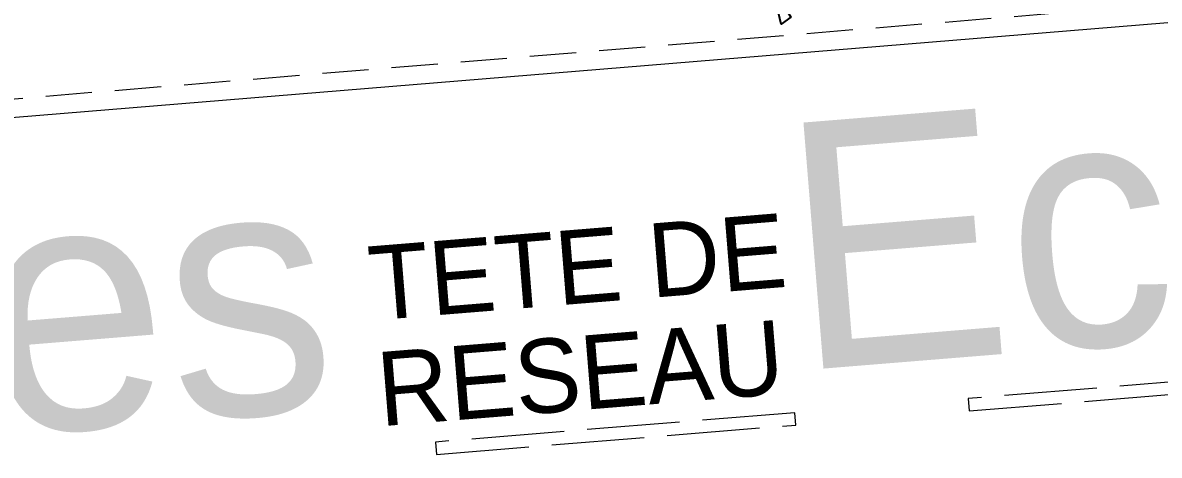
# Model space of a CAD drawing. Header units: metres. Extents: x 1851758 to 1852050, y 5187822 to 5188223.
# Drawn here: x 1851889.77 to 1851898.98, y 5187875.39 to 5187878.9 of the extents above; entities that cross this region are included whole.
import ezdxf

# ---------------------------------------------------------------- set-up
doc = ezdxf.new("R2010")
doc.units = ezdxf.units.M
doc.header["$LTSCALE"] = 2.5
doc.linetypes.add('L16', pattern=[0.375, 0.3, -0.075])
doc.linetypes.add('L8', pattern=[0.225, 0.15, -0.075])
for name, color, linetype in [('_SSL_ASS_UN_TXT', 34, 'CONTINUOUS'), ('PRO_VOI_PLANCHETTES', 232, 'CONTINUOUS'), ('PRO_VOI_VEG', 81, 'CONTINUOUS')]:
    doc.layers.add(name, color=color, linetype=linetype)
for name, color, linetype, lineweight in [('SIH', 252, 'L16', 18), ('VOI', 251, 'CONTINUOUS', 20), ('VOI_NOM', 170, 'CONTINUOUS', 40)]:
    doc.layers.add(name, color=color, linetype=linetype, lineweight=lineweight)
doc.styles.add('_ECRITURE', font='NEWSGOTN.TTF')
doc.styles.add('_ECRITURE_GRAS', font='NEWSGOTB.TTF')

# ---------------------------------------------------------------- blocks, each defined once
blk = doc.blocks.new('arbre4')
at = {"layer": 'PRO_VOI_VEG', "linetype": 'ByBlock', "lineweight": -2, "extrusion": (0.843665, 0.223353, 0.488205), "elevation": 0.759, "flags": 128}
blk.add_lwpolyline([(-4.127, 5.579), (-4.389, 5.473), (-4.445, 5.849), (-4.184, 5.791), (-4.127, 5.579)], close=True, dxfattribs=at)

msp = doc.modelspace()

# ---------------------------------------------------------------- hatches: boundary and pattern name
at = {"layer": 'PRO_VOI_PLANCHETTES'}
h = msp.add_hatch(color=256, dxfattribs=at)
h.dxf.hatch_style = 1
edge = h.paths.add_edge_path()
edge.add_arc((1851926.4252, 5187498.2076), 385.1553, 94.067373, 99.391014, ccw=False)
edge.add_line((1851899.1063, 5187882.3928), (1851938.5438, 5187885.1975))
edge.add_line((1851938.5438, 5187885.1975), (1851938.7524, 5187882.2942))
edge.add_line((1851938.7524, 5187882.2942), (1851938.7225, 5187882.2918))
edge.add_line((1851938.7225, 5187882.2918), (1851938.5161, 5187885.1654))
edge.add_line((1851938.5161, 5187885.1654), (1851899.1052, 5187882.3626))
edge.add_arc((1851926.4252, 5187498.2076), 385.1253, 94.067849, 99.391226)
edge.add_line((1851863.5824, 5187878.1711), (1851863.5789, 5187878.2009))

# ---------------------------------------------------------------- linework, layer by layer
at = {"layer": 'PRO_VOI_PLANCHETTES', "flags": 128}
msp.add_lwpolyline([(1851863.5789, 5187878.2009, -0.023233), (1851899.1063, 5187882.3928), (1851938.5438, 5187885.1975), (1851938.7524, 5187882.2942), (1851938.7225, 5187882.2918), (1851938.5161, 5187885.1654), (1851899.1052, 5187882.3626, 0.023232), (1851863.5824, 5187878.1711)], format="xyb", close=True, dxfattribs=at)
at = {"layer": 'SIH'}
for points in [[(1851897.4354, 5187875.7524), (1851900.3457, 5187875.9899), (1851900.3376, 5187876.0895), (1851897.4273, 5187875.8521)], [(1851893.1198, 5187875.4003), (1851896.0301, 5187875.6378), (1851896.022, 5187875.7374), (1851893.1116, 5187875.5)]]:
    msp.add_lwpolyline(points, close=True, dxfattribs=at)
at = {"layer": 'VOI', "linetype": 'L8', "flags": 128}
msp.add_lwpolyline([(1851976.6693, 5187885.3047), (1851970.013, 5187884.7629), (1851956.2715, 5187883.692), (1851953.8325, 5187883.4922), (1851936.7382, 5187882.1342), (1851919.7918, 5187880.7585), (1851910.7776, 5187880.0076), (1851904.8873, 5187879.5294), (1851887.0287, 5187878.0595), (1851868.9293, 5187876.6098), (1851862.6631, 5187876.1318), (1851857.1947, 5187875.6892), (1851855.6144, 5187875.5574)], dxfattribs=at)
at = {"layer": 'VOI', "flags": 128}
msp.add_lwpolyline([(1851976.6794, 5187885.1588), (1851970.0249, 5187884.6145), (1851956.2833, 5187883.5436), (1851953.8444, 5187883.3438), (1851936.7502, 5187881.9858), (1851919.804, 5187880.6102), (1851910.7898, 5187879.8592), (1851904.8994, 5187879.381), (1851887.0408, 5187877.9111), (1851868.9409, 5187876.4614), (1851862.6748, 5187875.9834), (1851857.2069, 5187875.5408), (1851855.6268, 5187875.409)], dxfattribs=at)

# ---------------------------------------------------------------- block references
at = {"layer": 'PRO_VOI_VEG', "xscale": 0.5, "yscale": 0.5, "zscale": 0.5, "rotation": 4.640794973699927}
msp.add_blockref('arbre4', (1851896.2047, 5187881.3462), dxfattribs=at)

# ---------------------------------------------------------------- texts
at = {"layer": '_SSL_ASS_UN_TXT', "style": '_ECRITURE'}
for s, p in [('TETE DE', (1851892.5948, 5187876.4846)), ('RESEAU', (1851892.6644, 5187875.6271))]:
    msp.add_text(s, height=0.6, rotation=4.64084, dxfattribs=at).set_placement(p)
at = {"layer": 'VOI_NOM', "style": '_ECRITURE_GRAS'}
msp.add_text('Route     des     Echets', height=2, rotation=4.64079, dxfattribs=at).set_placement((1851877.2181, 5187874.5499))

doc.saveas('drawing.dxf')
